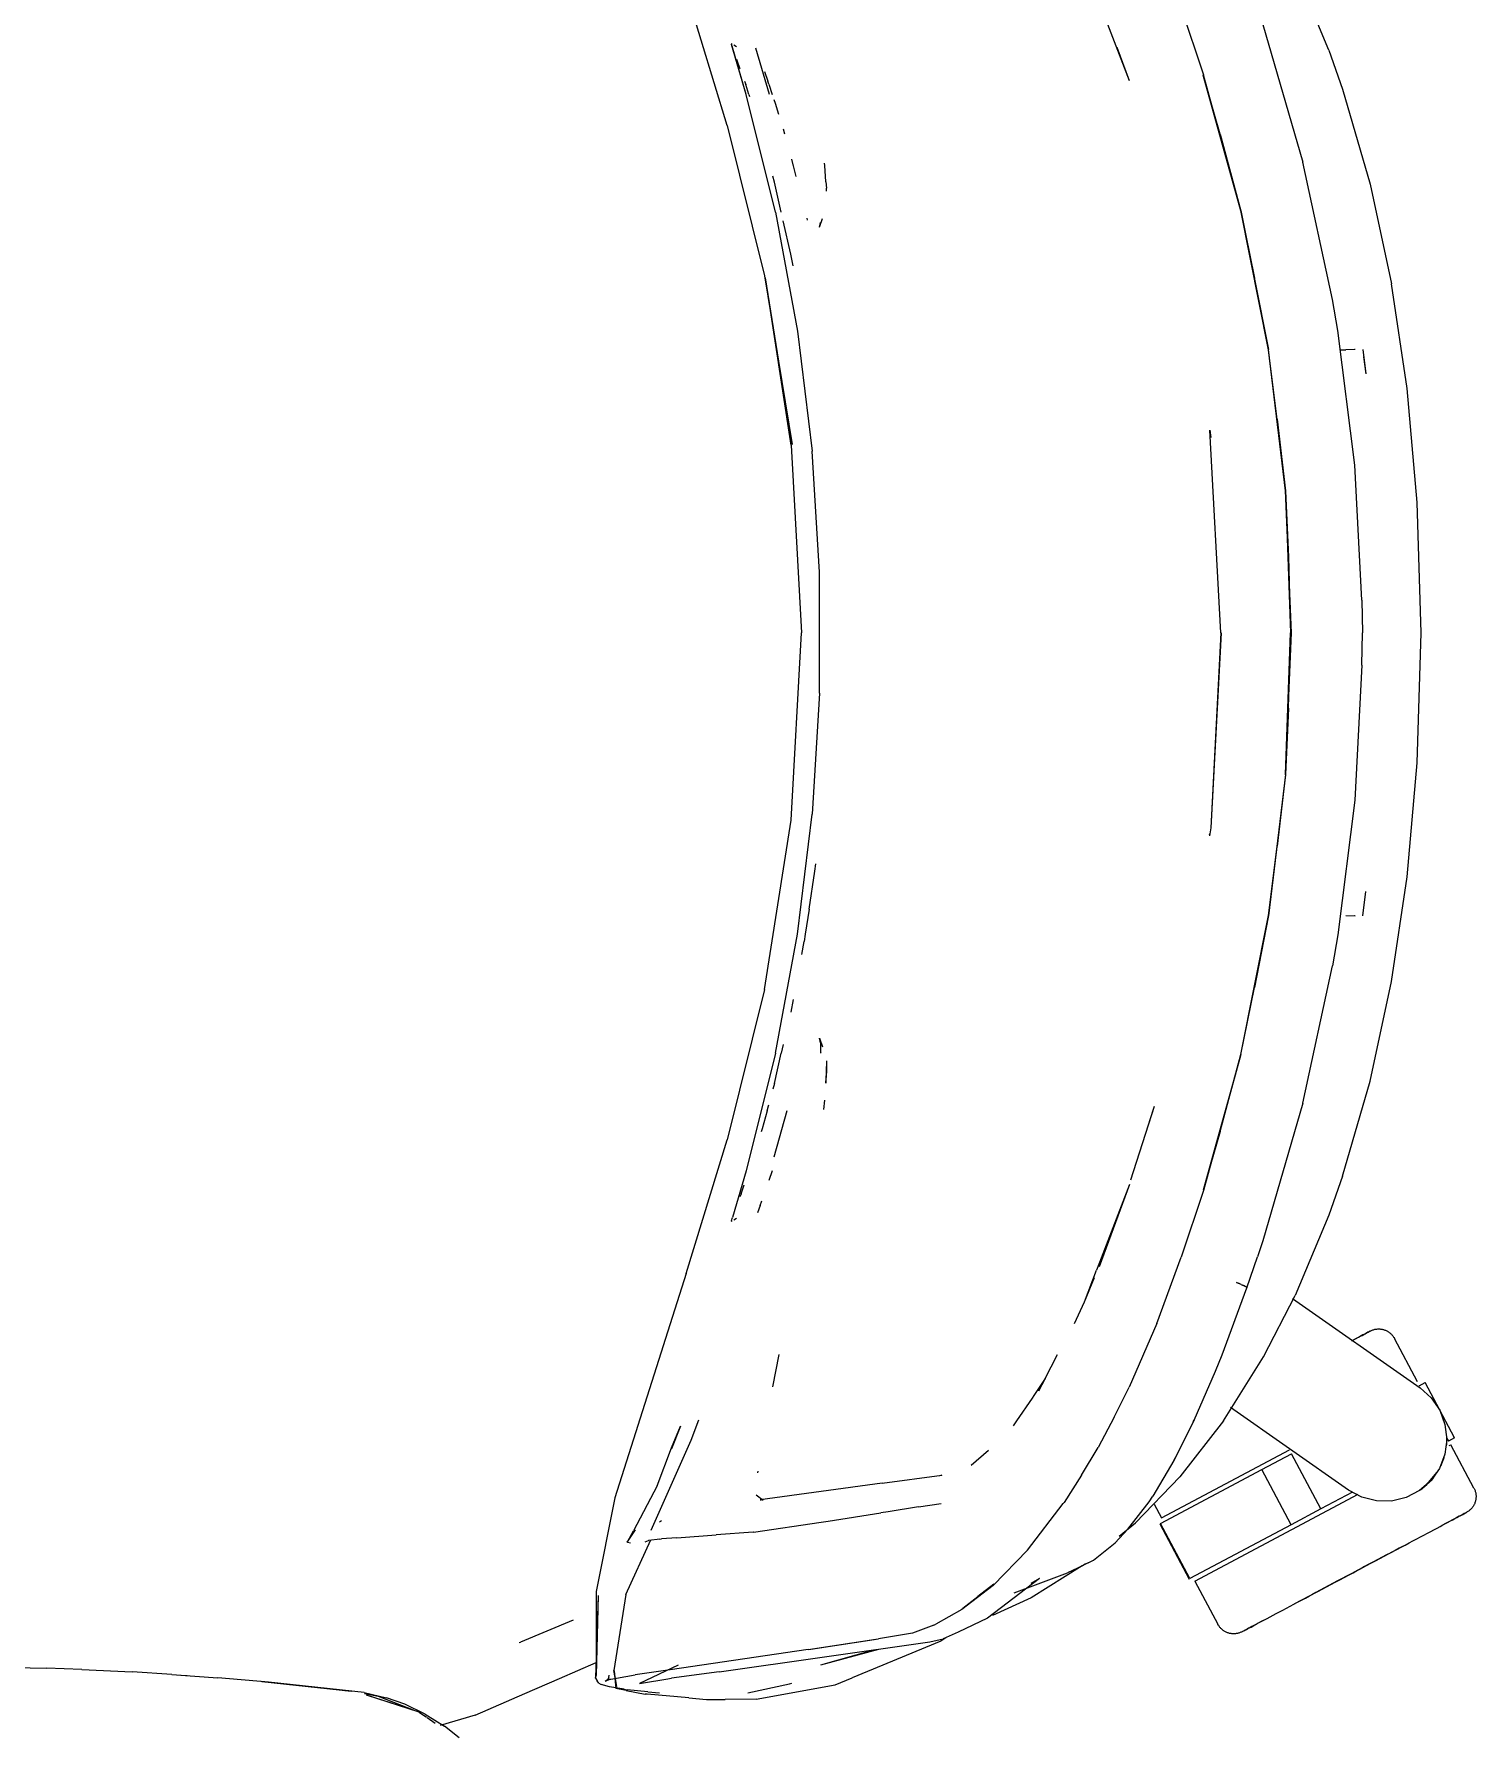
# Model space of a CAD drawing. Header units: millimetres. Extents: x 155920 to 295199, y -4084 to 97293.
# Drawn here: x 160336.6 to 160659.8, y 31577.3 to 31957.7 of the extents above; entities that cross this region are included whole.
import ezdxf

# ---------------------------------------------------------------- set-up
doc = ezdxf.new("R2010")
doc.units = ezdxf.units.MM
doc.header["$MEASUREMENT"] = 0
doc.layers.add('G-IMPT', color=8, linetype='CONTINUOUS', lineweight=9)
doc.layers.add('I-FURN', color=8, linetype='CONTINUOUS', lineweight=9)

msp = doc.modelspace()

# ---------------------------------------------------------------- linework, layer by layer
at = {"layer": 'G-IMPT'}
for p, q in [((160626.77, 31954.03), (160619.26, 31972.01)), ((160491.97, 31937.15), (160482.78, 31967.12)), ((160582.09, 31947.18), (160575.37, 31964.62)), ((160593.68, 31963.43), (160598.68, 31948.52)), ((160611.98, 31959.78), (160620.92, 31928.96)), ((160492.93, 31955.32), (160493.06, 31955.56)), ((160496.2, 31944.1), (160492.93, 31955.32)), ((160496.2, 31944.1), (160493.08, 31954.92)), ((160493.13, 31954.63), (160493.08, 31954.92)), ((160496.2, 31944.1), (160493.13, 31954.63)), ((160494.02, 31954.78), (160493.41, 31955.17)), ((160494.02, 31954.78), (160493.81, 31954.93)), ((160501.39, 31944.09), (160498.35, 31954.52)), ((160582.09, 31947.18), (160579.36, 31954.61)), ((160494.47, 31950.85), (160494.07, 31951.92)), ((160494.82, 31949.87), (160494.47, 31950.85)), ((160626.77, 31954.03), (160629.85, 31945.3)), ((160495.8, 31947.12), (160496.09, 31946.32)), ((160500.27, 31949.27), (160501.03, 31947.11)), ((160501.28, 31946.39), (160501.03, 31947.11)), ((160602.41, 31935.26), (160598.64, 31948.43)), ((160607.07, 31918.02), (160598.64, 31948.43)), ((160607.07, 31918.02), (160598.68, 31948.52)), ((160496.82, 31944.09), (160496.09, 31946.32)), ((160502.74, 31917.78), (160496.2, 31944.1)), ((160496.82, 31944.09), (160496.97, 31943.64)), ((160501.28, 31946.39), (160502.05, 31944.09)), ((160502.43, 31942.96), (160502.68, 31942.17)), ((160629.85, 31945.3), (160636.02, 31924.06)), ((160502.68, 31942.17), (160503.47, 31939.68)), ((160491.97, 31937.15), (160500.28, 31903.46)), ((160504.46, 31936.39), (160504.79, 31935.27)), ((160602.41, 31935.26), (160607.07, 31918.02)), ((160506.37, 31929.6), (160507.36, 31925.73)), ((160506.37, 31929.6), (160506.76, 31928.07)), ((160513.79, 31928.24), (160513.75, 31928.72)), ((160514.06, 31924.54), (160513.79, 31928.24)), ((160627.59, 31898.17), (160620.92, 31928.96)), ((160502.51, 31924.51), (160502.17, 31925.8)), ((160504.06, 31917.76), (160502.51, 31924.51)), ((160514.06, 31924.54), (160514.16, 31923.16)), ((160636.02, 31924.06), (160640.83, 31901.69)), ((160514.17, 31922.46), (160514.16, 31923.16)), ((160502.74, 31917.78), (160507.68, 31891.11)), ((160509.96, 31915.97), (160509.83, 31916.38)), ((160512.63, 31914.37), (160513.32, 31916.32)), ((160613.24, 31886.89), (160607.03, 31918.13)), ((160607.03, 31918.13), (160613.24, 31886.97)), ((160607.07, 31918.02), (160610.14, 31903)), ((160506.22, 31908.37), (160504.52, 31915.79)), ((160512.63, 31914.37), (160512.85, 31915.42)), ((160506.69, 31905.74), (160506.22, 31908.37)), ((160500.28, 31903.46), (160506.54, 31865.72)), ((160506.28, 31865.55), (160500.54, 31903.08)), ((160506.54, 31865.72), (160500.54, 31903.08)), ((160613.24, 31886.89), (160610.14, 31903)), ((160644.33, 31878.27), (160640.83, 31901.69)), ((160628.78, 31891.25), (160627.59, 31898.17)), ((160507.68, 31891.11), (160510.97, 31864.19)), ((160632.59, 31861.08), (160628.78, 31891.25)), ((160617.06, 31855.38), (160613.24, 31886.97)), ((160615.19, 31871.41), (160613.24, 31886.89)), ((160617.03, 31855.34), (160613.24, 31886.89)), ((160629.33, 31886.89), (160630.57, 31886.93)), ((160632.66, 31887.01), (160630.57, 31886.93)), ((160632.66, 31887.01), (160632.55, 31887.01)), ((160634.42, 31886.98), (160635.07, 31881.56)), ((160634.51, 31885.33), (160635.07, 31881.56)), ((160646.59, 31852.7), (160644.33, 31878.27)), ((160615.19, 31871.41), (160617.03, 31855.34)), ((160600.02, 31868.84), (160600.07, 31868.59)), ((160602.57, 31823.56), (160600.07, 31868.9)), ((160600.07, 31868.9), (160600.3, 31867.29)), ((160600.3, 31867.29), (160600.07, 31868.59)), ((160506.28, 31865.55), (160508.63, 31823.56)), ((160512.63, 31837.12), (160510.97, 31864.19)), ((160634.2, 31830.87), (160632.59, 31861.08)), ((160617.03, 31855.34), (160617.7, 31840.44)), ((160617.03, 31855.34), (160618.17, 31823.56)), ((160618.4, 31823.56), (160617.06, 31855.38)), ((160647.44, 31823.56), (160646.59, 31852.7)), ((160617.7, 31840.44), (160618.17, 31823.56)), ((160512.63, 31810), (160512.63, 31837.12)), ((160634.2, 31830.87), (160634.3, 31823.56)), ((160506.28, 31781.57), (160508.63, 31823.56)), ((160602.63, 31823.56), (160600.3, 31779.83)), ((160602.57, 31823.56), (160600.3, 31779.83)), ((160617.03, 31791.78), (160618.17, 31823.56)), ((160617.06, 31791.74), (160618.4, 31823.56)), ((160617.7, 31806.68), (160618.17, 31823.56)), ((160634.2, 31816.25), (160634.3, 31823.56)), ((160646.59, 31794.42), (160647.44, 31823.56)), ((160634.2, 31816.25), (160632.59, 31786.05)), ((160512.63, 31810), (160510.97, 31782.93)), ((160617.7, 31806.68), (160617.03, 31791.78)), ((160644.33, 31768.85), (160646.59, 31794.42)), ((160617.03, 31791.78), (160613.24, 31760.23)), ((160617.06, 31791.74), (160613.24, 31760.15)), ((160617.03, 31791.78), (160615.19, 31775.71)), ((160507.68, 31756.01), (160510.97, 31782.93)), ((160632.59, 31786.05), (160628.78, 31755.88)), ((160500.28, 31743.66), (160506.28, 31781.57)), ((160600.3, 31779.83), (160600.04, 31778.06)), ((160600.3, 31779.83), (160600.07, 31778.53)), ((160600.02, 31778.28), (160600.07, 31778.53)), ((160613.24, 31760.23), (160615.19, 31775.71)), ((160511.59, 31770.16), (160511.77, 31771.82)), ((160510.3, 31761.64), (160511.59, 31770.16)), ((160640.83, 31745.43), (160644.33, 31768.85)), ((160634.42, 31760.15), (160635.07, 31765.56)), ((160510.3, 31761.64), (160509.45, 31756.01)), ((160607.07, 31729.1), (160613.24, 31760.23)), ((160607.07, 31729.1), (160613.24, 31760.15)), ((160613.24, 31760.23), (160610.14, 31744.12)), ((160630.57, 31760.19), (160632.66, 31760.11)), ((160632.66, 31760.11), (160632.55, 31760.12)), ((160502.74, 31729.34), (160507.68, 31756.01)), ((160508.65, 31751.48), (160509.2, 31754.39)), ((160509.45, 31756.01), (160509.2, 31754.39)), ((160628.78, 31755.88), (160627.59, 31748.96)), ((160620.92, 31718.17), (160627.59, 31748.96)), ((160636.02, 31723.07), (160640.83, 31745.43)), ((160500.28, 31743.66), (160491.97, 31709.98)), ((160506.72, 31741.38), (160506.18, 31738.56)), ((160607.07, 31729.1), (160610.14, 31744.12)), ((160504.52, 31731.33), (160504.06, 31729.36)), ((160512.85, 31731.7), (160512.63, 31732.75)), ((160512.63, 31732.75), (160513.32, 31730.8)), ((160512.85, 31731.7), (160512.88, 31729.4)), ((160502.74, 31729.34), (160496.2, 31703.02)), ((160502.51, 31722.61), (160504.06, 31729.36)), ((160512.89, 31729.54), (160512.88, 31729.4)), ((160514.17, 31727.69), (160514.08, 31722.64)), ((160514.17, 31727.69), (160514.16, 31724.91)), ((160607.07, 31729.1), (160598.64, 31698.69)), ((160607.07, 31729.1), (160598.68, 31698.6)), ((160602.41, 31711.86), (160607.07, 31729.1)), ((160502.51, 31722.61), (160502.18, 31721.31)), ((160514.08, 31722.64), (160514.16, 31724.91)), ((160629.85, 31701.82), (160636.02, 31723.07)), ((160513.77, 31718.84), (160513.55, 31716.75)), ((160500.89, 31716.45), (160499.78, 31712.45)), ((160500.89, 31716.45), (160501.21, 31717.59)), ((160501.21, 31717.59), (160501.26, 31717.77)), ((160502.48, 31706.12), (160505.39, 31716.52)), ((160587.62, 31717.42), (160582.36, 31700.93)), ((160587.62, 31717.42), (160586.54, 31713.98)), ((160620.92, 31718.17), (160611.98, 31687.34)), ((160499.78, 31712.45), (160499.57, 31711.76)), ((160602.41, 31711.86), (160598.64, 31698.69)), ((160482.78, 31680), (160491.97, 31709.98)), ((160496.2, 31703.02), (160493.12, 31692.6)), ((160502.04, 31703.03), (160501.31, 31700.82)), ((160495.04, 31697.83), (160495.78, 31699.92)), ((160582.09, 31699.94), (160575.27, 31681.54)), ((160582.09, 31699.94), (160575.37, 31682.5)), ((160629.85, 31701.82), (160626.77, 31693.09)), ((160495.04, 31697.83), (160494.79, 31697.17)), ((160499.32, 31695.27), (160499.7, 31696.28)), ((160598.68, 31698.6), (160593.68, 31683.69)), ((160492.93, 31691.8), (160492.98, 31692.03)), ((160493.01, 31691.57), (160492.93, 31691.8)), ((160492.98, 31692.03), (160493.06, 31692.33)), ((160493.06, 31692.33), (160493.12, 31692.6)), ((160494.02, 31692.34), (160493.41, 31691.96)), ((160494.02, 31692.34), (160493.81, 31692.19)), ((160499.32, 31695.27), (160498.71, 31693.61)), ((160626.77, 31693.09), (160619.26, 31675.11)), ((160611.98, 31687.34), (160610.79, 31683.73)), ((160571.98, 31673.69), (160574.71, 31680.77)), ((160575.37, 31682.5), (160574.71, 31680.77)), ((160588.22, 31668.81), (160593.68, 31683.69)), ((160608.38, 31676.8), (160610.79, 31683.73)), ((160482.78, 31680), (160466.79, 31629.76)), ((160571.98, 31673.69), (160574.29, 31679.13)), ((160602.85, 31661.84), (160608.42, 31676.8)), ((160607.15, 31677.58), (160606.09, 31678.01)), ((160606.09, 31678.01), (160606.69, 31677.78)), ((160607.15, 31677.58), (160606.69, 31677.78)), ((160607.15, 31677.58), (160607.8, 31677.3)), ((160607.15, 31677.58), (160607.98, 31677.2)), ((160607.8, 31677.3), (160607.98, 31677.2)), ((160608.38, 31676.93), (160607.98, 31677.2)), ((160607.98, 31677.2), (160608.37, 31676.98)), ((160608.38, 31676.93), (160608.37, 31676.98)), ((160608.42, 31676.8), (160608.38, 31676.93)), ((160608.38, 31676.93), (160608.38, 31676.8)), ((160569.79, 31668.84), (160571.98, 31673.69)), ((160612.16, 31661.34), (160619.26, 31675.11)), ((160588.22, 31668.81), (160582.04, 31654.58)), ((160503.51, 31661.89), (160502.09, 31654.63)), ((160565.92, 31661.8), (160561.73, 31653.69)), ((160601.37, 31658.16), (160602.85, 31661.84)), ((160603.19, 31647.04), (160612.16, 31661.34)), ((160596.59, 31647.2), (160601.37, 31658.16)), ((160563.23, 31656.47), (160560.68, 31652.71)), ((160563.23, 31656.47), (160561.73, 31653.69)), ((160578.65, 31647.86), (160582.04, 31654.58)), ((160560.28, 31652.13), (160556.79, 31647)), ((160560.68, 31652.71), (160560.28, 31652.13)), ((160485.51, 31647.17), (160483.77, 31642.58)), ((160556.79, 31647), (160556.04, 31645.9)), ((160578.65, 31647.86), (160575.08, 31641.06)), ((160596.59, 31647.2), (160592.07, 31638.15)), ((160596.37, 31646.76), (160592.07, 31638.15)), ((160596.59, 31647.2), (160592.37, 31638.75)), ((160603.19, 31647.04), (160593.38, 31634.44)), ((160596.37, 31646.76), (160596.59, 31647.2)), ((160483.77, 31642.58), (160474.85, 31622.42)), ((160479.47, 31640.95), (160481.49, 31645.84)), ((160481.49, 31645.84), (160479.47, 31640.74)), ((160479.47, 31640.74), (160481.26, 31645.27)), ((160476.22, 31632.48), (160479.47, 31640.95)), ((160550.51, 31640.37), (160546.61, 31637.03)), ((160571.31, 31634.84), (160575.08, 31641.06)), ((160592.07, 31638.15), (160592.37, 31638.75)), ((160498.83, 31635.41), (160498.87, 31635.76)), ((160526.66, 31633.09), (160540.02, 31634.87)), ((160540.02, 31634.87), (160539.54, 31634.72)), ((160571.31, 31634.84), (160567.43, 31628.74)), ((160592.07, 31638.15), (160587.33, 31630.15)), ((160476.22, 31632.48), (160470.94, 31622.37)), ((160526.66, 31633.09), (160499.33, 31629.35)), ((160583.43, 31624.15), (160593.38, 31634.44)), ((160466.79, 31629.76), (160462.6, 31608.8)), ((160498.47, 31630.47), (160500.04, 31629.22)), ((160499.33, 31629.35), (160499.59, 31629.3)), ((160499.82, 31629.26), (160499.59, 31629.3)), ((160534.85, 31627.73), (160528.01, 31626.67)), ((160534.85, 31627.73), (160539.92, 31628.48)), ((160559.24, 31618.05), (160567.26, 31628.48)), ((160567.26, 31628.48), (160567.43, 31628.74)), ((160581.76, 31622.73), (160586.47, 31628.86)), ((160586.47, 31628.86), (160587.33, 31630.15)), ((160477.22, 31624.59), (160476.79, 31624.32)), ((160497.81, 31622.09), (160513.03, 31624.3)), ((160513.03, 31624.3), (160514.58, 31624.54)), ((160514.58, 31624.54), (160526.35, 31626.41)), ((160528.01, 31626.67), (160526.35, 31626.41)), ((160579.75, 31621.15), (160583.43, 31624.15)), ((160469.23, 31608.1), (160474.81, 31620.39)), ((160469.59, 31619.91), (160469.56, 31620.08)), ((160469.59, 31619.91), (160471.43, 31622.62)), ((160469.59, 31619.91), (160470.94, 31622.37)), ((160469.62, 31619.78), (160469.59, 31619.91)), ((160470.31, 31619.63), (160469.62, 31619.78)), ((160473.57, 31619.95), (160474.34, 31620.22)), ((160474.41, 31620.24), (160474.34, 31620.22)), ((160476.87, 31620.53), (160474.41, 31620.24)), ((160476.87, 31620.53), (160477.24, 31620.57)), ((160480.65, 31620.82), (160477.24, 31620.57)), ((160480.65, 31620.82), (160489.49, 31621.46)), ((160497.73, 31622.08), (160489.49, 31621.46)), ((160497.81, 31622.09), (160497.73, 31622.08)), ((160574, 31615.84), (160578.86, 31619.7)), ((160581.76, 31622.73), (160578.86, 31619.7)), ((160551.51, 31610.15), (160559.24, 31618.05)), ((160572.86, 31615.23), (160574, 31615.84)), ((160556.29, 31608.47), (160568.2, 31612.98)), ((160571.5, 31614.53), (160560.06, 31607.41)), ((160570.42, 31614.05), (160568.2, 31612.98)), ((160572.86, 31615.23), (160570.42, 31614.05)), ((160571.5, 31614.53), (160572.27, 31615.04)), ((160462.6, 31608.8), (160462.56, 31589.94)), ((160469.23, 31608.1), (160466.51, 31591.06)), ((160551.51, 31610.15), (160544.54, 31604.73)), ((160544.77, 31605.05), (160551.72, 31610.45)), ((160551.72, 31610.45), (160548.14, 31607.64)), ((160561.95, 31611.7), (160550.29, 31602.79)), ((160561.95, 31611.7), (160559.99, 31610.59)), ((160463.04, 31607.92), (160462.46, 31589.47)), ((160463.04, 31607.92), (160462.56, 31589.94)), ((160544.54, 31604.73), (160538.71, 31601.44)), ((160544.77, 31605.05), (160548.14, 31607.64)), ((160560.06, 31607.41), (160551.43, 31603.43)), ((160457.46, 31602.37), (160445.6, 31597.45)), ((160538.28, 31601.22), (160533.49, 31599.47)), ((160538.28, 31601.22), (160538.71, 31601.44)), ((160550.29, 31602.79), (160543.72, 31599.72)), ((160445.33, 31597.34), (160445.6, 31597.45)), ((160490.15, 31590.83), (160537.36, 31597.51)), ((160510.06, 31595.78), (160525.25, 31598.11)), ((160510.66, 31595.87), (160525.82, 31598.17)), ((160510.66, 31595.87), (160525.25, 31598.11)), ((160539.8, 31597.67), (160523.35, 31590.87)), ((160533.49, 31599.47), (160525.82, 31598.17)), ((160537.36, 31597.51), (160540.35, 31598.16)), ((160540.97, 31598.44), (160539.8, 31597.67)), ((160543.72, 31599.72), (160540.35, 31598.16)), ((160454.39, 31589.34), (160462.56, 31592.91)), ((160510.06, 31595.78), (160479.18, 31591.22)), ((160512.94, 31592.38), (160525.89, 31595.89)), ((160512.94, 31592.38), (160524.83, 31595.74)), ((160327.12, 31591.9), (160339.42, 31591.6)), ((160347.3, 31591.31), (160339.42, 31591.6)), ((160347.3, 31591.31), (160358.61, 31590.77)), ((160367.48, 31590.21), (160358.61, 31590.77)), ((160367.48, 31590.21), (160377.77, 31589.48)), ((160369.52, 31590.07), (160370.94, 31589.94)), ((160389.16, 31588.5), (160377.77, 31589.48)), ((160446.56, 31585.92), (160454.39, 31589.34)), ((160462.43, 31589.36), (160462.62, 31590.22)), ((160462.43, 31589.36), (160462.82, 31588.78)), ((160462.46, 31589.47), (160462.56, 31589.94)), ((160462.56, 31589.94), (160462.59, 31590.11)), ((160462.62, 31590.22), (160462.59, 31590.11)), ((160465.68, 31589.17), (160464.58, 31588.61)), ((160465.09, 31589.01), (160464.58, 31588.61)), ((160465.06, 31589), (160471.33, 31590.11)), ((160465.68, 31589.17), (160465.06, 31589)), ((160465.41, 31589.55), (160465.09, 31589.01)), ((160465.41, 31589.55), (160465.49, 31590.05)), ((160467.2, 31587.48), (160466.51, 31591.06)), ((160467.2, 31587.48), (160466.58, 31591.02)), ((160466.58, 31591.02), (160466.96, 31587.07)), ((160479.18, 31591.22), (160471.33, 31590.11)), ((160480.93, 31592.3), (160472.3, 31588.2)), ((160473.16, 31588.35), (160478.19, 31589.18)), ((160478.19, 31589.18), (160479.48, 31589.39)), ((160490.15, 31590.83), (160479.48, 31589.39)), ((160516.12, 31587.89), (160519.98, 31589.48)), ((160523.35, 31590.87), (160519.98, 31589.48)), ((160410.6, 31586.14), (160387.65, 31588.6)), ((160387.65, 31588.6), (160407.78, 31586.48)), ((160410.6, 31586.14), (160389.16, 31588.5)), ((160406.27, 31586.62), (160407.78, 31586.48)), ((160410.6, 31586.14), (160407.78, 31586.48)), ((160410.6, 31586.14), (160415.56, 31584.99)), ((160410.68, 31585.93), (160413.73, 31585.35)), ((160422.95, 31581.74), (160411.1, 31585.56)), ((160420.25, 31582.65), (160411.1, 31585.56)), ((160413.73, 31585.35), (160421.91, 31582.15)), ((160435.44, 31581.06), (160446.56, 31585.92)), ((160463.2, 31588.29), (160462.82, 31588.78)), ((160463.2, 31588.29), (160463.73, 31587.97)), ((160465.6, 31587.42), (160463.73, 31587.97)), ((160468.87, 31586.88), (160465.6, 31587.42)), ((160469.29, 31586.62), (160466.96, 31587.07)), ((160468.87, 31586.88), (160469.49, 31586.8)), ((160469.29, 31586.62), (160473.54, 31585.81)), ((160474.18, 31586.29), (160469.49, 31586.8)), ((160472.3, 31588.2), (160473.16, 31588.35)), ((160474.01, 31585.77), (160473.54, 31585.81)), ((160483.33, 31584.96), (160474.01, 31585.77)), ((160474.18, 31586.29), (160476.77, 31586.07)), ((160496.56, 31586.06), (160505.87, 31588.1)), ((160498.42, 31584.65), (160516.12, 31587.89)), ((160505.87, 31588.1), (160506.44, 31588.26)), ((160419.7, 31583.54), (160415.56, 31584.99)), ((160424.28, 31581.35), (160419.7, 31583.54)), ((160422.95, 31581.74), (160420.25, 31582.65)), ((160422.95, 31581.74), (160424.55, 31580.66)), ((160424.28, 31581.35), (160428.6, 31578.62)), ((160483.33, 31584.96), (160487.29, 31584.62)), ((160487.29, 31584.62), (160491.46, 31584.62)), ((160498.42, 31584.65), (160491.46, 31584.62)), ((160424.67, 31580.58), (160426.53, 31579.32)), ((160435.44, 31581.06), (160427.62, 31578.81)), ((160431.91, 31576), (160428.6, 31578.62))]:
    msp.add_line(p, q, dxfattribs=at)
at = {"layer": 'I-FURN'}
for p, q in [((160618.63, 31674.44), (160647.22, 31654.42)), ((160631.9, 31664.94), (160632.43, 31665.22)), ((160632.71, 31665.37), (160632.19, 31665.09)), ((160632.43, 31665.22), (160632.93, 31665.49)), ((160633.19, 31665.62), (160632.71, 31665.37)), ((160632.93, 31665.49), (160633.4, 31665.74)), ((160633.64, 31665.86), (160633.19, 31665.62)), ((160633.4, 31665.74), (160633.83, 31665.96)), ((160634.05, 31666.08), (160633.64, 31665.86)), ((160633.83, 31665.96), (160634.22, 31666.17)), ((160634.42, 31666.28), (160634.05, 31666.08)), ((160634.22, 31666.17), (160634.58, 31666.36)), ((160634.75, 31666.46), (160634.42, 31666.28)), ((160634.58, 31666.36), (160634.9, 31666.53)), ((160635.05, 31666.61), (160634.75, 31666.46)), ((160634.9, 31666.53), (160635.17, 31666.68)), ((160635.31, 31666.75), (160635.05, 31666.61)), ((160635.17, 31666.68), (160635.42, 31666.81)), ((160635.53, 31666.87), (160635.31, 31666.75)), ((160635.42, 31666.81), (160635.62, 31666.91)), ((160635.71, 31666.96), (160635.53, 31666.87)), ((160635.62, 31666.91), (160635.78, 31667)), ((160635.85, 31667.04), (160635.71, 31666.96)), ((160635.78, 31667), (160635.9, 31667.07)), ((160635.95, 31667.09), (160635.85, 31667.04)), ((160635.9, 31667.07), (160635.98, 31667.11)), ((160636.01, 31667.12), (160635.95, 31667.09)), ((160635.98, 31667.11), (160636.02, 31667.13)), ((160636.03, 31667.13), (160636.01, 31667.12)), ((160636.02, 31667.13), (160636.03, 31667.13)), ((160636.03, 31667.13), (160636.17, 31667.21)), ((160636.17, 31667.21), (160636.32, 31667.27)), ((160636.32, 31667.27), (160636.47, 31667.34)), ((160636.47, 31667.34), (160636.62, 31667.39)), ((160636.62, 31667.39), (160636.77, 31667.44)), ((160636.77, 31667.44), (160636.93, 31667.48)), ((160636.93, 31667.48), (160637.09, 31667.52)), ((160637.09, 31667.52), (160637.25, 31667.55)), ((160637.25, 31667.55), (160637.4, 31667.57)), ((160637.4, 31667.57), (160637.56, 31667.59)), ((160637.56, 31667.59), (160637.73, 31667.6)), ((160637.73, 31667.6), (160637.89, 31667.61)), ((160637.89, 31667.61), (160638.05, 31667.6)), ((160638.05, 31667.6), (160638.21, 31667.6)), ((160638.21, 31667.6), (160638.37, 31667.58)), ((160638.37, 31667.58), (160638.53, 31667.56)), ((160638.53, 31667.56), (160638.69, 31667.53)), ((160638.69, 31667.53), (160638.85, 31667.5)), ((160638.85, 31667.5), (160639, 31667.46)), ((160639, 31667.46), (160639.16, 31667.41)), ((160639.16, 31667.41), (160639.31, 31667.36)), ((160639.31, 31667.36), (160639.46, 31667.3)), ((160639.46, 31667.3), (160639.61, 31667.24)), ((160639.61, 31667.24), (160639.75, 31667.17)), ((160639.75, 31667.17), (160639.89, 31667.09)), ((160639.89, 31667.09), (160640.03, 31667.01)), ((160640.03, 31667.01), (160640.17, 31666.92)), ((160640.17, 31666.92), (160640.3, 31666.83)), ((160640.3, 31666.83), (160640.43, 31666.73)), ((160640.43, 31666.73), (160640.55, 31666.63)), ((160640.55, 31666.63), (160640.67, 31666.52)), ((160640.67, 31666.52), (160640.79, 31666.41)), ((160640.79, 31666.41), (160640.9, 31666.29)), ((160640.9, 31666.29), (160641.01, 31666.17)), ((160641.01, 31666.17), (160641.11, 31666.05)), ((160641.11, 31666.05), (160641.2, 31665.92)), ((160641.2, 31665.92), (160641.29, 31665.78)), ((160641.29, 31665.78), (160641.38, 31665.65)), ((160641.38, 31665.65), (160641.46, 31665.51)), ((160641.46, 31665.51), (160641.48, 31665.47)), ((160646.63, 31655.78), (160641.48, 31665.47)), ((160646.99, 31654.84), (160648.38, 31655.58)), ((160647.07, 31654.88), (160646.99, 31654.84)), ((160647.22, 31654.42), (160649.73, 31652.17)), ((160654.95, 31643.22), (160648.38, 31655.58)), ((160631.17, 31631.5), (160604.74, 31650)), ((160649.73, 31652.17), (160651.63, 31649.38)), ((160651.63, 31649.38), (160652.8, 31646.22)), ((160652.8, 31646.22), (160653.19, 31642.86)), ((160653.19, 31642.86), (160652.76, 31639.52)), ((160653.16, 31643.23), (160653.56, 31642.48)), ((160654.95, 31643.22), (160653.56, 31642.48)), ((160653.56, 31642.48), (160653.64, 31642.52)), ((160589.24, 31625.27), (160617.93, 31640.52)), ((160611.76, 31636.11), (160618.4, 31639.64)), ((160624.98, 31627.28), (160618.4, 31639.64)), ((160652.76, 31639.52), (160651.54, 31636.37)), ((160653.77, 31641.46), (160654.14, 31641.65)), ((160659.29, 31631.97), (160654.14, 31641.65)), ((160589.05, 31624.04), (160611.76, 31636.11)), ((160618.34, 31623.75), (160611.76, 31636.11)), ((160648.77, 31632.75), (160651.06, 31635.53)), ((160651.54, 31636.37), (160649.61, 31633.61)), ((160632.04, 31631.03), (160624.98, 31627.28)), ((160634.15, 31629.91), (160631.17, 31631.5)), ((160647.07, 31631.39), (160644.07, 31629.84)), ((160649.61, 31633.61), (160647.07, 31631.39)), ((160647.35, 31631.59), (160648.77, 31632.75)), ((160659.29, 31631.97), (160659.36, 31631.83)), ((160659.36, 31631.83), (160659.43, 31631.68)), ((160659.43, 31631.68), (160659.49, 31631.53)), ((160659.49, 31631.53), (160659.55, 31631.38)), ((160659.55, 31631.38), (160659.6, 31631.22)), ((160659.6, 31631.22), (160659.64, 31631.07)), ((160659.64, 31631.07), (160659.68, 31630.91)), ((160659.68, 31630.91), (160659.71, 31630.75)), ((160659.71, 31630.75), (160659.73, 31630.59)), ((160587.61, 31628.33), (160589.24, 31625.27)), ((160596.75, 31611.14), (160633.36, 31630.6)), ((160624.98, 31627.28), (160618.34, 31623.75)), ((160637.42, 31629.08), (160634.15, 31629.91)), ((160640.79, 31629.06), (160637.42, 31629.08)), ((160644.07, 31629.84), (160640.79, 31629.06)), ((160658.33, 31626.99), (160658.2, 31626.89)), ((160658.45, 31627.1), (160658.33, 31626.99)), ((160658.57, 31627.21), (160658.45, 31627.1)), ((160658.68, 31627.33), (160658.57, 31627.21)), ((160658.79, 31627.45), (160658.68, 31627.33)), ((160658.89, 31627.57), (160658.79, 31627.45)), ((160658.99, 31627.7), (160658.89, 31627.57)), ((160659.08, 31627.83), (160658.99, 31627.7)), ((160659.17, 31627.97), (160659.08, 31627.83)), ((160659.25, 31628.11), (160659.17, 31627.97)), ((160659.32, 31628.25), (160659.25, 31628.11)), ((160659.39, 31628.39), (160659.32, 31628.25)), ((160659.46, 31628.54), (160659.39, 31628.39)), ((160659.52, 31628.69), (160659.46, 31628.54)), ((160659.57, 31628.84), (160659.52, 31628.69)), ((160659.62, 31629), (160659.57, 31628.84)), ((160659.66, 31629.15), (160659.62, 31629)), ((160659.69, 31629.31), (160659.66, 31629.15)), ((160659.72, 31629.47), (160659.69, 31629.31)), ((160659.74, 31629.63), (160659.72, 31629.47)), ((160659.73, 31630.59), (160659.75, 31630.43)), ((160659.75, 31629.79), (160659.74, 31629.63)), ((160659.75, 31630.43), (160659.76, 31630.27)), ((160659.76, 31629.95), (160659.75, 31629.79)), ((160659.76, 31630.27), (160659.76, 31630.11)), ((160659.76, 31630.11), (160659.76, 31629.95)), ((160588.88, 31623.95), (160595.46, 31611.58)), ((160595.63, 31611.67), (160589.05, 31624.04)), ((160618.34, 31623.75), (160595.63, 31611.67)), ((160651.02, 31623.01), (160651.69, 31623.36)), ((160651.69, 31623.36), (160652.32, 31623.7)), ((160652.32, 31623.7), (160652.92, 31624.02)), ((160653.23, 31624.18), (160652.65, 31623.87)), ((160652.92, 31624.02), (160653.49, 31624.32)), ((160653.79, 31624.48), (160653.23, 31624.18)), ((160653.49, 31624.32), (160654.03, 31624.61)), ((160654.3, 31624.75), (160653.79, 31624.48)), ((160654.03, 31624.61), (160654.53, 31624.87)), ((160654.78, 31625.01), (160654.3, 31624.75)), ((160654.53, 31624.87), (160654.99, 31625.12)), ((160655.23, 31625.25), (160654.78, 31625.01)), ((160654.99, 31625.12), (160655.42, 31625.35)), ((160655.64, 31625.46), (160655.23, 31625.25)), ((160655.42, 31625.35), (160655.82, 31625.56)), ((160656.01, 31625.66), (160655.64, 31625.46)), ((160655.82, 31625.56), (160656.17, 31625.75)), ((160656.35, 31625.84), (160656.01, 31625.66)), ((160656.17, 31625.75), (160656.49, 31625.92)), ((160656.65, 31626), (160656.35, 31625.84)), ((160656.49, 31625.92), (160656.77, 31626.06)), ((160656.9, 31626.14), (160656.65, 31626)), ((160656.77, 31626.06), (160657.01, 31626.19)), ((160657.12, 31626.25), (160656.9, 31626.14)), ((160657.01, 31626.19), (160657.21, 31626.3)), ((160657.3, 31626.35), (160657.12, 31626.25)), ((160657.21, 31626.3), (160657.37, 31626.38)), ((160657.44, 31626.42), (160657.3, 31626.35)), ((160657.37, 31626.38), (160657.5, 31626.45)), ((160657.54, 31626.48), (160657.44, 31626.42)), ((160657.5, 31626.45), (160657.58, 31626.49)), ((160657.61, 31626.51), (160657.54, 31626.48)), ((160657.58, 31626.49), (160657.62, 31626.52)), ((160657.63, 31626.52), (160657.61, 31626.51)), ((160657.62, 31626.52), (160657.63, 31626.52)), ((160657.66, 31626.54), (160657.63, 31626.52)), ((160657.8, 31626.62), (160657.66, 31626.54)), ((160657.94, 31626.7), (160657.8, 31626.62)), ((160658.07, 31626.8), (160657.94, 31626.7)), ((160658.2, 31626.89), (160658.07, 31626.8)), ((160643.85, 31619.2), (160644.74, 31619.67)), ((160644.74, 31619.67), (160645.61, 31620.13)), ((160645.61, 31620.13), (160646.46, 31620.58)), ((160646.46, 31620.58), (160647.28, 31621.02)), ((160647.28, 31621.02), (160648.08, 31621.44)), ((160648.08, 31621.44), (160648.86, 31621.86)), ((160648.86, 31621.86), (160649.61, 31622.26)), ((160649.61, 31622.26), (160650.33, 31622.64)), ((160650.33, 31622.64), (160651.02, 31623.01)), ((160636.22, 31615.14), (160637.22, 31615.67)), ((160637.75, 31615.95), (160636.76, 31615.42)), ((160637.22, 31615.67), (160638.2, 31616.19)), ((160638.73, 31616.47), (160637.75, 31615.95)), ((160638.2, 31616.19), (160639.17, 31616.71)), ((160639.7, 31616.99), (160638.73, 31616.47)), ((160639.17, 31616.71), (160640.14, 31617.22)), ((160640.65, 31617.49), (160639.7, 31616.99)), ((160640.14, 31617.22), (160641.09, 31617.73)), ((160641.6, 31618), (160640.65, 31617.49)), ((160641.09, 31617.73), (160642.03, 31618.22)), ((160642.53, 31618.49), (160641.6, 31618)), ((160642.03, 31618.22), (160642.95, 31618.72)), ((160643.44, 31618.98), (160642.53, 31618.49)), ((160642.95, 31618.72), (160643.85, 31619.2)), ((160629.21, 31611.41), (160630.21, 31611.94)), ((160630.75, 31612.23), (160629.75, 31611.7)), ((160630.21, 31611.94), (160631.21, 31612.47)), ((160631.75, 31612.76), (160630.75, 31612.23)), ((160631.21, 31612.47), (160632.22, 31613.01)), ((160632.76, 31613.3), (160631.75, 31612.76)), ((160632.22, 31613.01), (160633.22, 31613.54)), ((160633.76, 31613.83), (160632.76, 31613.3)), ((160633.22, 31613.54), (160634.23, 31614.08)), ((160634.77, 31614.36), (160633.76, 31613.83)), ((160634.23, 31614.08), (160635.23, 31614.61)), ((160635.77, 31614.9), (160634.77, 31614.36)), ((160635.23, 31614.61), (160636.22, 31615.14)), ((160636.76, 31615.42), (160635.77, 31614.9)), ((160596.75, 31611.14), (160601.9, 31601.45)), ((160622.95, 31608.08), (160622.03, 31607.59)), ((160622.45, 31607.82), (160623.38, 31608.31)), ((160623.89, 31608.58), (160622.95, 31608.08)), ((160623.38, 31608.31), (160624.32, 31608.81)), ((160624.84, 31609.09), (160623.89, 31608.58)), ((160624.32, 31608.81), (160625.28, 31609.32)), ((160625.8, 31609.6), (160624.84, 31609.09)), ((160625.28, 31609.32), (160626.25, 31609.84)), ((160626.78, 31610.12), (160625.8, 31609.6)), ((160626.25, 31609.84), (160627.23, 31610.36)), ((160627.76, 31610.64), (160626.78, 31610.12)), ((160627.23, 31610.36), (160628.22, 31610.88)), ((160628.75, 31611.17), (160627.76, 31610.64)), ((160628.22, 31610.88), (160629.21, 31611.41)), ((160629.75, 31611.7), (160628.75, 31611.17)), ((160614.97, 31603.84), (160615.71, 31604.23)), ((160615.71, 31604.23), (160616.47, 31604.64)), ((160616.47, 31604.64), (160617.26, 31605.06)), ((160617.26, 31605.06), (160618.07, 31605.49)), ((160618.07, 31605.49), (160618.91, 31605.93)), ((160619.37, 31606.18), (160618.52, 31605.73)), ((160618.91, 31605.93), (160619.76, 31606.39)), ((160620.23, 31606.64), (160619.37, 31606.18)), ((160619.76, 31606.39), (160620.64, 31606.85)), ((160621.12, 31607.11), (160620.23, 31606.64)), ((160620.64, 31606.85), (160621.54, 31607.33)), ((160622.03, 31607.59), (160621.12, 31607.11)), ((160621.54, 31607.33), (160622.45, 31607.82)), ((160601.92, 31601.42), (160601.9, 31601.45)), ((160602, 31601.28), (160601.92, 31601.42)), ((160602.09, 31601.14), (160602, 31601.28)), ((160602.18, 31601.01), (160602.09, 31601.14)), ((160602.27, 31600.88), (160602.18, 31601.01)), ((160602.37, 31600.75), (160602.27, 31600.88)), ((160602.48, 31600.63), (160602.37, 31600.75)), ((160602.59, 31600.51), (160602.48, 31600.63)), ((160602.71, 31600.4), (160602.59, 31600.51)), ((160602.83, 31600.29), (160602.71, 31600.4)), ((160608.49, 31600.39), (160608.21, 31600.24)), ((160608.33, 31600.31), (160608.63, 31600.47)), ((160608.8, 31600.56), (160608.49, 31600.39)), ((160608.63, 31600.47), (160608.96, 31600.64)), ((160609.16, 31600.75), (160608.8, 31600.56)), ((160608.96, 31600.64), (160609.34, 31600.84)), ((160609.55, 31600.96), (160609.16, 31600.75)), ((160609.34, 31600.84), (160609.75, 31601.06)), ((160609.98, 31601.19), (160609.55, 31600.96)), ((160609.75, 31601.06), (160610.19, 31601.3)), ((160610.45, 31601.43), (160609.98, 31601.19)), ((160610.19, 31601.3), (160610.67, 31601.55)), ((160610.95, 31601.7), (160610.45, 31601.43)), ((160610.67, 31601.55), (160611.19, 31601.83)), ((160611.48, 31601.98), (160610.95, 31601.7)), ((160611.19, 31601.83), (160611.74, 31602.12)), ((160612.05, 31602.29), (160611.48, 31601.98)), ((160611.74, 31602.12), (160612.33, 31602.43)), ((160612.33, 31602.43), (160612.94, 31602.76)), ((160612.94, 31602.76), (160613.59, 31603.1)), ((160613.59, 31603.1), (160614.27, 31603.46)), ((160614.27, 31603.46), (160614.97, 31603.84)), ((160602.95, 31600.19), (160602.83, 31600.29)), ((160603.08, 31600.09), (160602.95, 31600.19)), ((160603.21, 31600), (160603.08, 31600.09)), ((160603.35, 31599.91), (160603.21, 31600)), ((160603.49, 31599.83), (160603.35, 31599.91)), ((160603.63, 31599.75), (160603.49, 31599.83)), ((160603.77, 31599.68), (160603.63, 31599.75)), ((160603.92, 31599.62), (160603.77, 31599.68)), ((160604.07, 31599.56), (160603.92, 31599.62)), ((160604.22, 31599.51), (160604.07, 31599.56)), ((160604.38, 31599.46), (160604.22, 31599.51)), ((160604.53, 31599.42), (160604.38, 31599.46)), ((160604.69, 31599.39), (160604.53, 31599.42)), ((160604.85, 31599.36), (160604.69, 31599.39)), ((160605.01, 31599.34), (160604.85, 31599.36)), ((160605.17, 31599.33), (160605.01, 31599.34)), ((160605.33, 31599.32), (160605.17, 31599.33)), ((160605.49, 31599.32), (160605.33, 31599.32)), ((160605.65, 31599.32), (160605.49, 31599.32)), ((160605.82, 31599.33), (160605.65, 31599.32)), ((160605.98, 31599.35), (160605.82, 31599.33)), ((160606.14, 31599.37), (160605.98, 31599.35)), ((160606.29, 31599.4), (160606.14, 31599.37)), ((160606.45, 31599.44), (160606.29, 31599.4)), ((160606.61, 31599.48), (160606.45, 31599.44)), ((160606.76, 31599.53), (160606.61, 31599.48)), ((160606.91, 31599.59), (160606.76, 31599.53)), ((160607.06, 31599.65), (160606.91, 31599.59)), ((160607.21, 31599.71), (160607.06, 31599.65)), ((160607.35, 31599.79), (160607.21, 31599.71)), ((160607.35, 31599.79), (160607.37, 31599.8)), ((160607.36, 31599.79), (160607.35, 31599.79)), ((160607.4, 31599.81), (160607.36, 31599.79)), ((160607.37, 31599.8), (160607.43, 31599.83)), ((160607.48, 31599.86), (160607.4, 31599.81)), ((160607.43, 31599.83), (160607.53, 31599.88)), ((160607.6, 31599.92), (160607.48, 31599.86)), ((160607.53, 31599.88), (160607.67, 31599.96)), ((160607.76, 31600.01), (160607.6, 31599.92)), ((160607.67, 31599.96), (160607.85, 31600.05)), ((160607.97, 31600.11), (160607.76, 31600.01)), ((160607.85, 31600.05), (160608.07, 31600.17)), ((160608.21, 31600.24), (160607.97, 31600.11)), ((160608.07, 31600.17), (160608.33, 31600.31))]:
    msp.add_line(p, q, dxfattribs=at)
for points in [[(160653.16, 31643.23), (160653.16, 31643), (160653.17, 31642.46), (160653.13, 31641.8), (160653.09, 31641.42)], [(160650.22, 31634.32), (160649.89, 31633.9), (160649.55, 31633.47), (160649.12, 31633.09)]]:
    msp.add_open_spline(points, degree=3, dxfattribs=at)
msp.add_open_spline([(160652.56, 31638.82), (160652.42, 31638.35), (160652.2, 31637.72), (160651.9, 31637.08), (160651.82, 31636.93)], degree=3, knots=[-0.6, -0.6, -0.6, -0.6, -0.5, -0.4680239, -0.4680239, -0.4680239, -0.4680239], dxfattribs=at)

doc.saveas('drawing.dxf')
